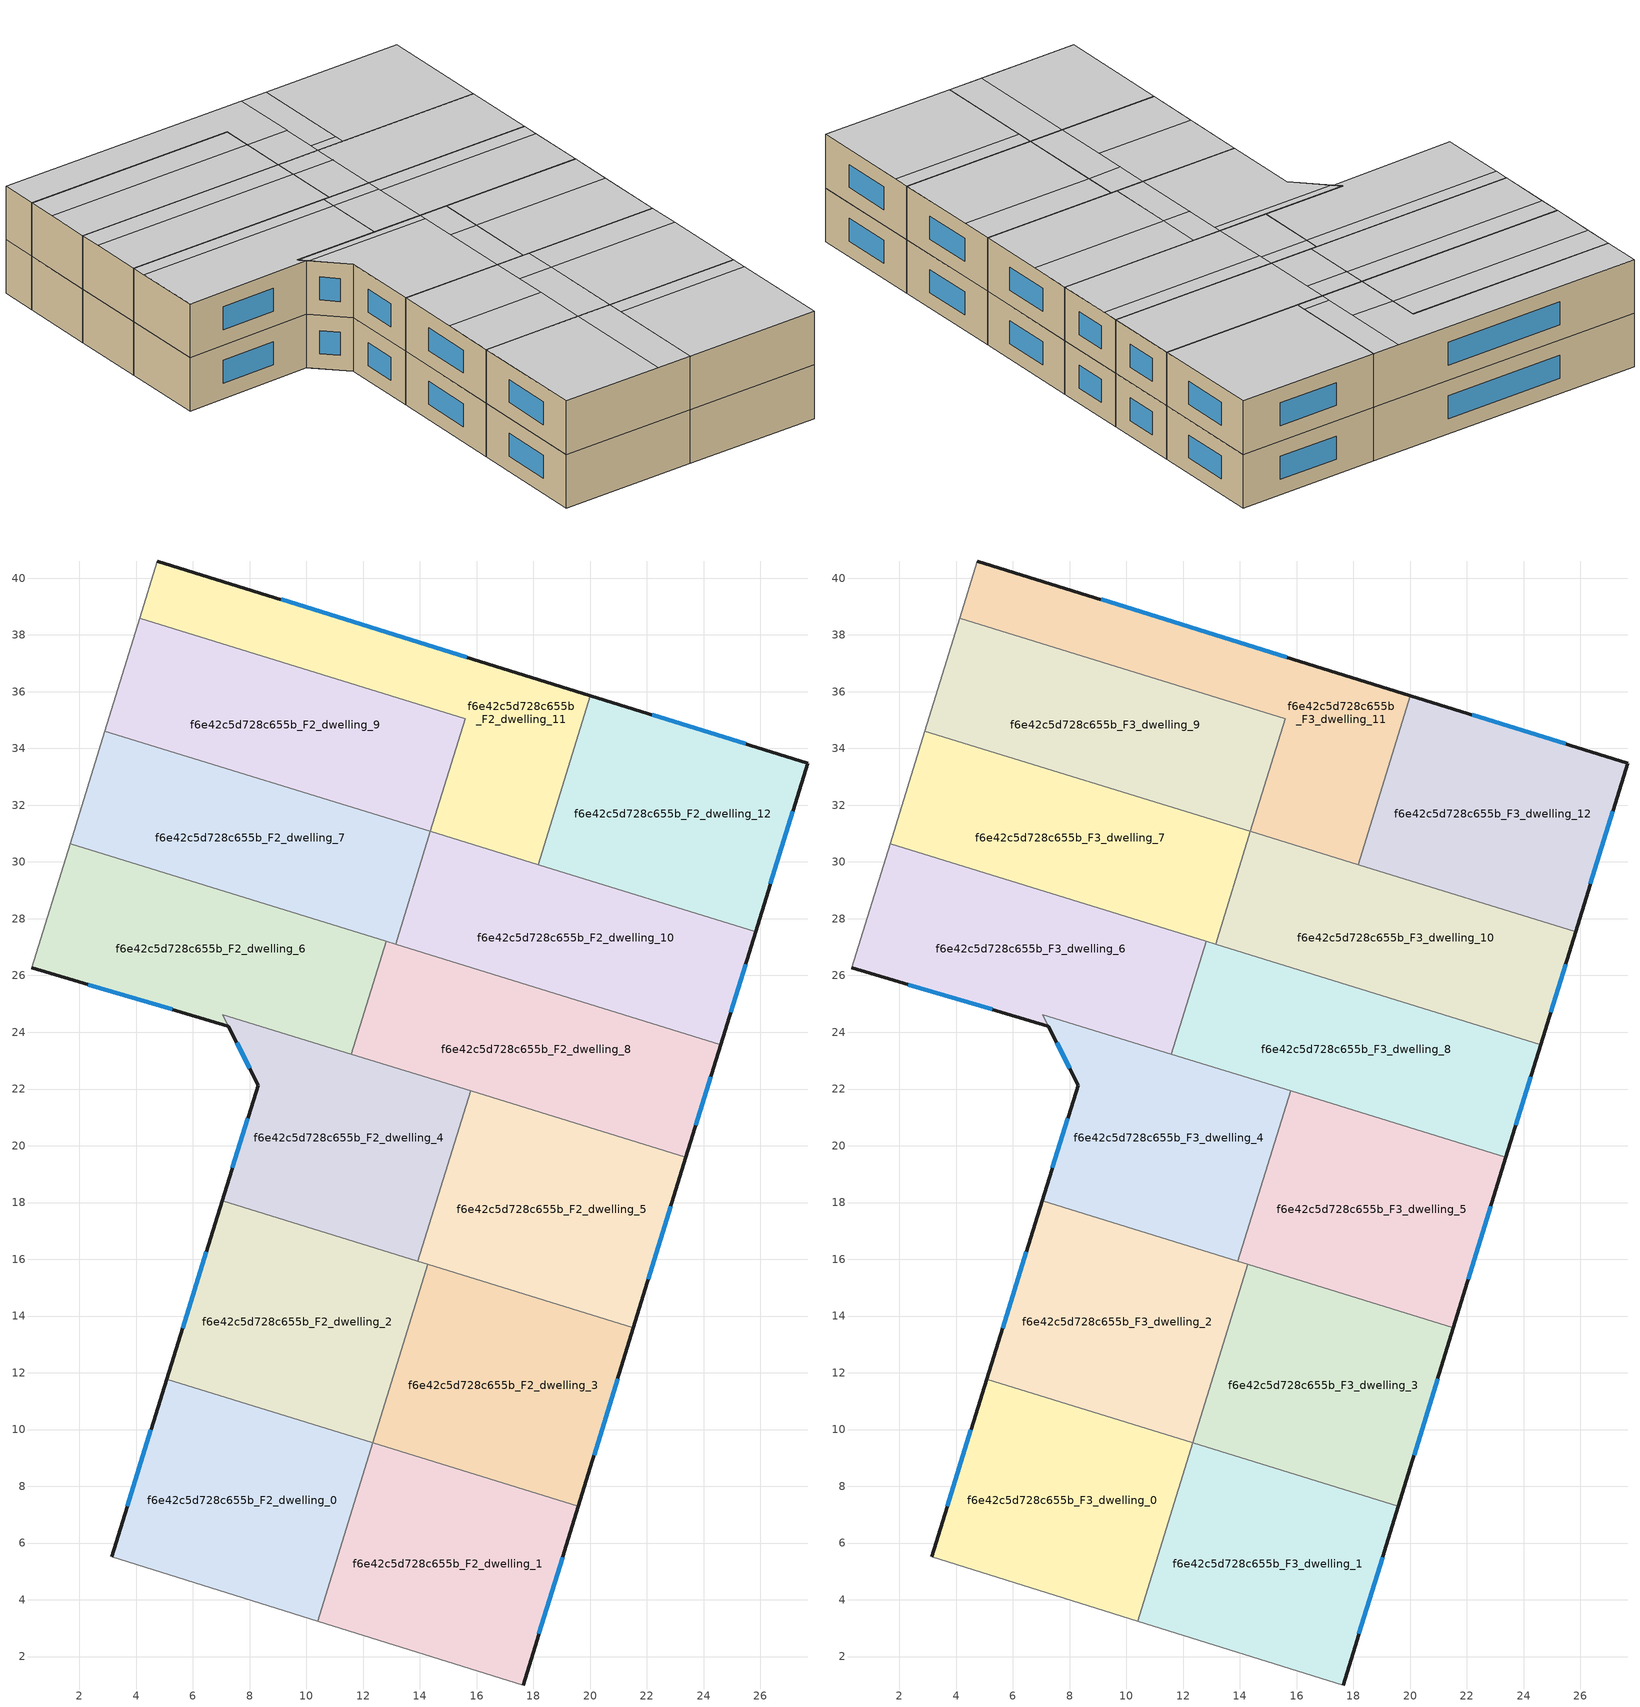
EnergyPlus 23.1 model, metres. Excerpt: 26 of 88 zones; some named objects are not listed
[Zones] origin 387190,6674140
f6e42c5d728c655b_F2_dwelling_0
 floor to f6e42c5d728c655b_F1_dwelling_0 (EU_floor_Construction): 12.34,9.53 10.4,3.25 3.14,5.51 5.08,11.77 z6
 wall outside (EU_wall_Construction): 5.08,11.77 3.14,5.51 z6:9
 wall adiabatic (EU_wall_Construction): 3.14,5.51 10.4,3.25 z6:9
 wall to f6e42c5d728c655b_F2_dwelling_1 (EU_wall_Construction): 10.4,3.25 12.34,9.53 z6:9
 wall to f6e42c5d728c655b_F2_dwelling_2 (EU_wall_Construction): 12.34,9.53 5.08,11.77 z6:9
 window (EU_Window_Construction): 4.52,9.98 3.69,7.3 z6.86:8.14
f6e42c5d728c655b_F2_dwelling_1
 floor to f6e42c5d728c655b_F1_dwelling_1 (EU_floor_Construction): 19.59,7.3 17.64,1 10.4,3.25 12.34,9.53 z6
 wall outside (EU_wall_Construction): 17.64,1 19.59,7.3 z6:9
 wall adiabatic (EU_wall_Construction): 10.4,3.25 17.64,1 z6:9
 wall to f6e42c5d728c655b_F2_dwelling_3 (EU_wall_Construction): 19.59,7.3 12.34,9.53 z6:9
 window (EU_Window_Construction): 18.2,2.8 19.03,5.5 z6.86:8.14
f6e42c5d728c655b_F2_dwelling_10
 floor to f6e42c5d728c655b_F1_dwelling_10 (EU_floor_Construction): 25.83,27.54 24.6,23.56 13.14,27.1 14.37,31.08 z6
 wall outside (EU_wall_Construction): 24.6,23.56 25.83,27.54 z6:9
 wall to f6e42c5d728c655b_F2_dwelling_7 (EU_wall_Construction): 14.37,31.08 13.14,27.1 z6:9
 wall to f6e42c5d728c655b_F2_dwelling_8 (EU_wall_Construction): 13.14,27.1 24.6,23.56 z6:9
 wall to f6e42c5d728c655b_F2_dwelling_12 (EU_wall_Construction): 25.83,27.54 18.17,29.91 z6:9
 wall to f6e42c5d728c655b_F2_dwelling_11 (EU_wall_Construction): 18.17,29.91 14.37,31.08 z6:9
 window (EU_Window_Construction): 24.96,24.7 25.48,26.4 z6.86:8.14
f6e42c5d728c655b_F2_dwelling_11
 floor to f6e42c5d728c655b_F1_dwelling_11 (EU_floor_Construction): 20.01,35.86 18.17,29.91 14.37,31.08 15.6,35.05 4.13,38.59 4.75,40.61 z6
 wall outside (EU_wall_Construction): 20.01,35.86 4.75,40.61 z6:9
 wall to f6e42c5d728c655b_F2_dwelling_9 (EU_wall_Construction): 4.13,38.59 15.6,35.05 14.37,31.08 z6:9
 wall adiabatic (EU_wall_Construction): 4.75,40.61 4.13,38.59 z6:9
 wall to f6e42c5d728c655b_F2_dwelling_12 (EU_wall_Construction): 18.17,29.91 20.01,35.86 z6:9
 window (EU_Window_Construction): 15.65,37.22 9.11,39.25 z6.86:8.14
f6e42c5d728c655b_F2_dwelling_12
 floor to f6e42c5d728c655b_F1_dwelling_12 (EU_floor_Construction): 27.66,33.48 25.83,27.54 18.17,29.91 20.01,35.86 z6
 wall outside (EU_wall_Construction): 25.83,27.54 27.66,33.48 20.01,35.86 z6:9
 window (EU_Window_Construction): 25.48,34.16 22.19,35.18 / 26.36,29.24 27.14,31.78 z6.86:8.14
f6e42c5d728c655b_F2_dwelling_2
 floor to f6e42c5d728c655b_F1_dwelling_2 (EU_floor_Construction): 14.28,15.82 12.34,9.53 5.08,11.77 7.03,18.06 z6
 wall outside (EU_wall_Construction): 7.03,18.06 5.08,11.77 z6:9
 wall to f6e42c5d728c655b_F2_dwelling_3 (EU_wall_Construction): 12.34,9.53 14.28,15.82 z6:9
 wall to f6e42c5d728c655b_F2_dwelling_4 (EU_wall_Construction): 13.93,15.93 7.03,18.06 z6:9
 wall to f6e42c5d728c655b_F2_dwelling_5 (EU_wall_Construction): 14.28,15.82 13.93,15.93 z6:9
 window (EU_Window_Construction): 6.47,16.26 5.64,13.57 z6.86:8.14
f6e42c5d728c655b_F2_dwelling_3
 floor to f6e42c5d728c655b_F1_dwelling_3 (EU_floor_Construction): 21.53,13.58 19.59,7.3 12.34,9.53 14.28,15.82 z6
 wall outside (EU_wall_Construction): 19.59,7.3 21.53,13.58 z6:9
 wall to f6e42c5d728c655b_F2_dwelling_5 (EU_wall_Construction): 21.53,13.58 14.28,15.82 z6:9
 window (EU_Window_Construction): 20.14,9.09 20.97,11.79 z6.86:8.14
f6e42c5d728c655b_F2_dwelling_4
 floor to f6e42c5d728c655b_F1_dwelling_4 (EU_floor_Construction): 15.78,21.93 13.93,15.93 7.03,18.06 8.3,22.13 7.05,24.62 z6
 wall outside (EU_wall_Construction): 7.25,24.22 8.3,22.13 7.03,18.06 z6:9
 wall to f6e42c5d728c655b_F2_dwelling_5 (EU_wall_Construction): 13.93,15.93 15.78,21.93 z6:9
 wall to f6e42c5d728c655b_F2_dwelling_6 (EU_wall_Construction): 11.58,23.23 7.05,24.62 7.25,24.22 z6:9
 wall to f6e42c5d728c655b_F2_dwelling_8 (EU_wall_Construction): 15.78,21.93 11.58,23.23 z6:9
 window (EU_Window_Construction): 7.94,20.97 7.39,19.22 / 7.55,23.62 8,22.73 z6.86:8.14
f6e42c5d728c655b_F2_dwelling_5
 floor to f6e42c5d728c655b_F1_dwelling_5 (EU_floor_Construction): 23.38,19.59 21.53,13.58 13.93,15.93 15.78,21.93 z6
 wall outside (EU_wall_Construction): 21.53,13.58 23.38,19.59 z6:9
 wall to f6e42c5d728c655b_F2_dwelling_8 (EU_wall_Construction): 23.38,19.59 15.78,21.93 z6:9
 window (EU_Window_Construction): 22.06,15.3 22.85,17.87 z6.86:8.14
f6e42c5d728c655b_F2_dwelling_6
 floor to f6e42c5d728c655b_F1_dwelling_6 (EU_floor_Construction): 12.81,27.2 11.58,23.23 7.05,24.62 7.25,24.22 0.33,26.27 1.68,30.64 z6
 wall outside (EU_wall_Construction): 0.33,26.27 7.25,24.22 z6:9
 wall adiabatic (EU_wall_Construction): 1.68,30.64 0.33,26.27 z6:9
 wall to f6e42c5d728c655b_F2_dwelling_8 (EU_wall_Construction): 11.58,23.23 12.81,27.2 z6:9
 wall to f6e42c5d728c655b_F2_dwelling_7 (EU_wall_Construction): 12.81,27.2 1.68,30.64 z6:9
 window (EU_Window_Construction): 2.31,25.68 5.27,24.8 z6.86:8.14
f6e42c5d728c655b_F2_dwelling_7
 floor to f6e42c5d728c655b_F1_dwelling_7 (EU_floor_Construction): 14.37,31.08 13.14,27.1 1.68,30.64 2.91,34.62 z6
 wall to f6e42c5d728c655b_F2_dwelling_9 (EU_wall_Construction): 14.37,31.08 2.91,34.62 z6:9
 wall adiabatic (EU_wall_Construction): 2.91,34.62 1.68,30.64 z6:9
 wall to f6e42c5d728c655b_F2_dwelling_8 (EU_wall_Construction): 12.81,27.2 13.14,27.1 z6:9
f6e42c5d728c655b_F2_dwelling_8
 floor to f6e42c5d728c655b_F1_dwelling_8 (EU_floor_Construction): 24.6,23.56 23.38,19.59 11.58,23.23 12.81,27.2 z6
 wall outside (EU_wall_Construction): 23.38,19.59 24.6,23.56 z6:9
 window (EU_Window_Construction): 23.73,20.72 24.25,22.43 z6.86:8.14
f6e42c5d728c655b_F2_dwelling_9
 floor to f6e42c5d728c655b_F1_dwelling_9 (EU_floor_Construction): 15.6,35.05 14.37,31.08 2.91,34.62 4.13,38.59 z6
 wall adiabatic (EU_wall_Construction): 4.13,38.59 2.91,34.62 z6:9
f6e42c5d728c655b_F3_dwelling_0
 floor to f6e42c5d728c655b_F2_dwelling_0 (EU_floor_Construction): 12.34,9.53 10.4,3.25 3.14,5.51 5.08,11.77 z9
 wall outside (EU_wall_Construction): 5.08,11.77 3.14,5.51 z9:12
 wall adiabatic (EU_wall_Construction): 3.14,5.51 10.4,3.25 z9:12
 wall to f6e42c5d728c655b_F3_dwelling_1 (EU_wall_Construction): 10.4,3.25 12.34,9.53 z9:12
 wall to f6e42c5d728c655b_F3_dwelling_2 (EU_wall_Construction): 12.34,9.53 5.08,11.77 z9:12
 window (EU_Window_Construction): 4.52,9.98 3.69,7.3 z9.86:11.14
 ceiling to f6e42c5d728c655b_F4_dwelling_6 (EU_floor_Construction): 8.53,3.83 10.46,10.11 5.08,11.77 3.14,5.51 z12
 ceiling adiabatic (EU_roof_Construction): 10.4,3.25 12.34,9.53 10.46,10.11 8.53,3.83 z12
f6e42c5d728c655b_F3_dwelling_1
 floor to f6e42c5d728c655b_F2_dwelling_1 (EU_floor_Construction): 19.59,7.3 17.64,1 10.4,3.25 12.34,9.53 z9
 wall outside (EU_wall_Construction): 17.64,1 19.59,7.3 z9:12
 wall adiabatic (EU_wall_Construction): 10.4,3.25 17.64,1 z9:12
 wall to f6e42c5d728c655b_F3_dwelling_3 (EU_wall_Construction): 19.59,7.3 12.34,9.53 z9:12
 window (EU_Window_Construction): 18.2,2.8 19.03,5.5 z9.86:11.14
 ceiling to f6e42c5d728c655b_F4_dwelling_0 (EU_floor_Construction): 17.64,1 19.32,6.42 12.07,8.66 10.4,3.25 z12
 ceiling to f6e42c5d728c655b_F4_dwelling_1 (EU_floor_Construction): 19.32,6.42 19.59,7.3 12.34,9.53 12.07,8.66 z12
f6e42c5d728c655b_F3_dwelling_10
 floor to f6e42c5d728c655b_F2_dwelling_10 (EU_floor_Construction): 25.83,27.54 24.6,23.56 13.14,27.1 14.37,31.08 z9
 wall outside (EU_wall_Construction): 24.6,23.56 25.83,27.54 z9:12
 wall to f6e42c5d728c655b_F3_dwelling_7 (EU_wall_Construction): 14.37,31.08 13.14,27.1 z9:12
 wall to f6e42c5d728c655b_F3_dwelling_8 (EU_wall_Construction): 13.14,27.1 24.6,23.56 z9:12
 wall to f6e42c5d728c655b_F3_dwelling_12 (EU_wall_Construction): 25.83,27.54 18.17,29.91 z9:12
 wall to f6e42c5d728c655b_F3_dwelling_11 (EU_wall_Construction): 18.17,29.91 14.37,31.08 z9:12
 window (EU_Window_Construction): 24.96,24.7 25.48,26.4 z9.86:11.14
 ceiling to f6e42c5d728c655b_F4_dwelling_4 (EU_floor_Construction): 24.6,23.56 25.83,27.54 16.71,30.36 15.48,26.38 z12
 ceiling to f6e42c5d728c655b_F4_dwelling_10 (EU_floor_Construction): 16.35,29.18 16.71,30.36 14.37,31.08 14.01,29.9 z12
 ceiling to f6e42c5d728c655b_F4_dwelling_9 (EU_floor_Construction): 15.48,26.38 16.35,29.18 14.01,29.9 13.14,27.1 z12
f6e42c5d728c655b_F3_dwelling_11
 floor to f6e42c5d728c655b_F2_dwelling_11 (EU_floor_Construction): 20.01,35.86 18.17,29.91 14.37,31.08 15.6,35.05 4.13,38.59 4.75,40.61 z9
 wall outside (EU_wall_Construction): 20.01,35.86 4.75,40.61 z9:12
 wall to f6e42c5d728c655b_F3_dwelling_9 (EU_wall_Construction): 4.13,38.59 15.6,35.05 14.37,31.08 z9:12
 wall adiabatic (EU_wall_Construction): 4.75,40.61 4.13,38.59 z9:12
 wall to f6e42c5d728c655b_F3_dwelling_12 (EU_wall_Construction): 18.17,29.91 20.01,35.86 z9:12
 window (EU_Window_Construction): 15.65,37.22 9.11,39.25 z9.86:11.14
 ceiling to f6e42c5d728c655b_F4_dwelling_11 (EU_floor_Construction): 17.45,32.75 18.55,36.32 4.75,40.61 4.13,38.59 15.6,35.05 15.11,33.48 z12
 ceiling to f6e42c5d728c655b_F4_dwelling_4 (EU_floor_Construction): 18.17,29.91 18.33,30.44 16.88,30.89 16.71,30.36 z12
 ceiling to f6e42c5d728c655b_F4_dwelling_5 (EU_floor_Construction): 18.33,30.44 20,35.86 18.55,36.32 16.88,30.89 z12
 ceiling to f6e42c5d728c655b_F4_dwelling_10 (EU_floor_Construction): 16.71,30.36 17.45,32.75 15.11,33.48 14.37,31.08 z12
f6e42c5d728c655b_F3_dwelling_12
 floor to f6e42c5d728c655b_F2_dwelling_12 (EU_floor_Construction): 27.66,33.48 25.83,27.54 18.17,29.91 20.01,35.86 z9
 wall outside (EU_wall_Construction): 25.83,27.54 27.66,33.48 20.01,35.86 z9:12
 window (EU_Window_Construction): 25.48,34.16 22.19,35.18 / 26.36,29.24 27.14,31.78 z9.86:11.14
 ceiling adiabatic (EU_roof_Construction): 25.83,27.54 27.66,33.48 20.01,35.86 18.17,29.91 z12
f6e42c5d728c655b_F3_dwelling_2
 floor to f6e42c5d728c655b_F2_dwelling_2 (EU_floor_Construction): 14.28,15.82 12.34,9.53 5.08,11.77 7.03,18.06 z9
 wall outside (EU_wall_Construction): 7.03,18.06 5.08,11.77 z9:12
 wall to f6e42c5d728c655b_F3_dwelling_3 (EU_wall_Construction): 12.34,9.53 14.28,15.82 z9:12
 wall to f6e42c5d728c655b_F3_dwelling_4 (EU_wall_Construction): 13.93,15.93 7.03,18.06 z9:12
 wall to f6e42c5d728c655b_F3_dwelling_5 (EU_wall_Construction): 14.28,15.82 13.93,15.93 z9:12
 window (EU_Window_Construction): 6.47,16.26 5.64,13.57 z9.86:11.14
 ceiling to f6e42c5d728c655b_F4_dwelling_7 (EU_floor_Construction): 11.36,13.01 12.4,16.4 7.03,18.06 5.98,14.67 z12
 ceiling to f6e42c5d728c655b_F4_dwelling_6 (EU_floor_Construction): 10.46,10.11 11.36,13.01 5.98,14.67 5.08,11.77 z12
 ceiling adiabatic (EU_roof_Construction): 12.34,9.53 13.74,14.07 11.86,14.65 10.46,10.11 z12
 ceiling to f6e42c5d728c655b_F4_dwelling_2 (EU_floor_Construction): 13.74,14.07 14.28,15.82 12.4,16.4 11.86,14.65 z12
f6e42c5d728c655b_F3_dwelling_3
 floor to f6e42c5d728c655b_F2_dwelling_3 (EU_floor_Construction): 21.53,13.58 19.59,7.3 12.34,9.53 14.28,15.82 z9
 wall outside (EU_wall_Construction): 19.59,7.3 21.53,13.58 z9:12
 wall to f6e42c5d728c655b_F3_dwelling_5 (EU_wall_Construction): 21.53,13.58 14.28,15.82 z9:12
 window (EU_Window_Construction): 20.14,9.09 20.97,11.79 z9.86:11.14
 ceiling to f6e42c5d728c655b_F4_dwelling_1 (EU_floor_Construction): 19.59,7.3 20.99,11.84 13.74,14.07 12.34,9.53 z12
 ceiling to f6e42c5d728c655b_F4_dwelling_2 (EU_floor_Construction): 20.99,11.84 21.53,13.59 14.28,15.82 13.74,14.07 z12
f6e42c5d728c655b_F3_dwelling_4
 floor to f6e42c5d728c655b_F2_dwelling_4 (EU_floor_Construction): 15.78,21.93 13.93,15.93 7.03,18.06 8.3,22.13 7.05,24.62 z9
 wall outside (EU_wall_Construction): 7.25,24.22 8.3,22.13 7.03,18.06 z9:12
 wall to f6e42c5d728c655b_F3_dwelling_5 (EU_wall_Construction): 13.93,15.93 15.78,21.93 z9:12
 wall to f6e42c5d728c655b_F3_dwelling_6 (EU_wall_Construction): 11.58,23.23 7.05,24.62 7.25,24.22 z9:12
 wall to f6e42c5d728c655b_F3_dwelling_8 (EU_wall_Construction): 15.78,21.93 11.58,23.23 z9:12
 window (EU_Window_Construction): 7.94,20.97 7.39,19.22 / 7.55,23.62 8,22.73 z9.86:11.14
 ceiling to f6e42c5d728c655b_F4_dwelling_7 (EU_floor_Construction): 12.4,16.4 14.13,22 7.31,24.1 8.3,22.13 7.03,18.06 z12
 ceiling to f6e42c5d728c655b_F4_dwelling_3 (EU_floor_Construction): 15.06,19.59 15.78,21.93 14.26,22.4 13.53,20.06 z12
 ceiling to f6e42c5d728c655b_F4_dwelling_8 (EU_floor_Construction): 14.13,22 14.26,22.4 7.05,24.62 7.31,24.1 z12
 ceiling adiabatic (EU_roof_Construction): 13.93,15.93 15.06,19.59 13.53,20.06 12.4,16.4 7.03,18.06 z12
f6e42c5d728c655b_F3_dwelling_5
 floor to f6e42c5d728c655b_F2_dwelling_5 (EU_floor_Construction): 23.38,19.59 21.53,13.58 13.93,15.93 15.78,21.93 z9
 wall outside (EU_wall_Construction): 21.53,13.58 23.38,19.59 z9:12
 wall to f6e42c5d728c655b_F3_dwelling_8 (EU_wall_Construction): 23.38,19.59 15.78,21.93 z9:12
 window (EU_Window_Construction): 22.06,15.3 22.85,17.87 z9.86:11.14
 ceiling to f6e42c5d728c655b_F4_dwelling_2 (EU_floor_Construction): 21.53,13.59 22.66,17.25 15.06,19.59 13.93,15.93 z12
 ceiling to f6e42c5d728c655b_F4_dwelling_3 (EU_floor_Construction): 22.66,17.25 23.38,19.59 15.78,21.93 15.06,19.59 z12
f6e42c5d728c655b_F3_dwelling_6
 floor to f6e42c5d728c655b_F2_dwelling_6 (EU_floor_Construction): 12.81,27.2 11.58,23.23 7.05,24.62 7.25,24.22 0.33,26.27 1.68,30.64 z9
 wall outside (EU_wall_Construction): 0.33,26.27 7.25,24.22 z9:12
 wall adiabatic (EU_wall_Construction): 1.68,30.64 0.33,26.27 z9:12
 wall to f6e42c5d728c655b_F3_dwelling_8 (EU_wall_Construction): 11.58,23.23 12.81,27.2 z9:12
 wall to f6e42c5d728c655b_F3_dwelling_7 (EU_wall_Construction): 12.81,27.2 1.68,30.64 z9:12
 window (EU_Window_Construction): 2.31,25.68 5.27,24.8 z9.86:11.14
 ceiling to f6e42c5d728c655b_F4_dwelling_9 (EU_floor_Construction): 12.57,26.42 12.81,27.2 1.68,30.64 1.44,29.86 z12
 ceiling to f6e42c5d728c655b_F4_dwelling_8 (EU_floor_Construction): 11.58,23.23 12.57,26.42 1.44,29.86 0.33,26.27 7.25,24.22 7.05,24.62 z12
f6e42c5d728c655b_F3_dwelling_7
 floor to f6e42c5d728c655b_F2_dwelling_7 (EU_floor_Construction): 14.37,31.08 13.14,27.1 1.68,30.64 2.91,34.62 z9
 wall to f6e42c5d728c655b_F3_dwelling_9 (EU_wall_Construction): 14.37,31.08 2.91,34.62 z9:12
 wall adiabatic (EU_wall_Construction): 2.91,34.62 1.68,30.64 z9:12
 wall to f6e42c5d728c655b_F3_dwelling_8 (EU_wall_Construction): 12.81,27.2 13.14,27.1 z9:12
 ceiling to f6e42c5d728c655b_F4_dwelling_9 (EU_floor_Construction): 13.14,27.1 14.01,29.9 2.54,33.44 1.68,30.64 z12
 ceiling to f6e42c5d728c655b_F4_dwelling_10 (EU_floor_Construction): 14.01,29.9 14.37,31.08 2.91,34.62 2.54,33.44 z12
f6e42c5d728c655b_F3_dwelling_8
 floor to f6e42c5d728c655b_F2_dwelling_8 (EU_floor_Construction): 24.6,23.56 23.38,19.59 11.58,23.23 12.81,27.2 z9
 wall outside (EU_wall_Construction): 23.38,19.59 24.6,23.56 z9:12
 window (EU_Window_Construction): 23.73,20.72 24.25,22.43 z9.86:11.14
 ceiling to f6e42c5d728c655b_F4_dwelling_3 (EU_floor_Construction): 23.38,19.59 24.33,22.66 15.21,25.48 14.26,22.4 z12
 ceiling to f6e42c5d728c655b_F4_dwelling_4 (EU_floor_Construction): 24.33,22.66 24.6,23.56 15.48,26.38 15.21,25.48 z12
 ceiling to f6e42c5d728c655b_F4_dwelling_8 (EU_floor_Construction): 14.26,22.4 15.24,25.6 12.57,26.42 11.58,23.23 z12
 ceiling to f6e42c5d728c655b_F4_dwelling_9 (EU_floor_Construction): 15.24,25.6 15.48,26.38 12.81,27.2 12.57,26.42 z12
f6e42c5d728c655b_F3_dwelling_9
 floor to f6e42c5d728c655b_F2_dwelling_9 (EU_floor_Construction): 15.6,35.05 14.37,31.08 2.91,34.62 4.13,38.59 z9
 wall adiabatic (EU_wall_Construction): 4.13,38.59 2.91,34.62 z9:12
 ceiling to f6e42c5d728c655b_F4_dwelling_10 (EU_floor_Construction): 14.37,31.08 15.11,33.48 3.65,37.01 2.91,34.62 z12
 ceiling to f6e42c5d728c655b_F4_dwelling_11 (EU_floor_Construction): 15.11,33.48 15.6,35.05 4.13,38.59 3.65,37.01 z12
[Building]
EU S2 Campaign: North Axis=0; Terrain=City; Solar Distribution=FullExterior
[Site:Location]
Helsinki-Vantaa.AP: Latitude=60.317; Longitude=24.963; Time Zone=2; Elevation=54.6
[SizingPeriod:WeatherFileDays]
AnnualSizingPeriod: Begin Month=1; Begin Day of Month=1; End Month=12; End Day of Month=31; Day of Week for Start Day=Monday; Use Weather File Daylight Saving Period=No; Use Weather File Rain and Snow Indicators=No
[MATERIAL]
EU_InternalMass_Material: Roughness=MediumRough; Thickness=0.1; Conductivity=1; Density=1800; Specific Heat=900; Thermal Absorptance=0.9; Solar Absorptance=0.7; Visible Absorptance=0.7
[MATERIAL:NOMASS] Roughness=MediumRough; Thermal Absorptance=0.9; Solar Absorptance=0.7; Visible Absorptance=0.7
Name | Thermal Resistance
EU_wall_NoMass | 1.10183
EU_roof_NoMass; EU_floor_NoMass | 1.70606
[WINDOWMATERIAL:SIMPLEGLAZINGSYSTEM]
EU_Window_SimpleGlazing: UFactor=3.11035; Solar Heat Gain Coefficient=0.8; Visible Transmittance=0.8
[CONSTRUCTION]
EU_wall_Construction: EU_wall_NoMass
EU_roof_Construction: EU_roof_NoMass
EU_floor_Construction: EU_floor_NoMass
EU_Window_Construction: EU_Window_SimpleGlazing
EU_InternalMass_Construction: EU_InternalMass_Material
[ZONE] Type=1; Multiplier=1; Ceiling Height=autocalculate; Floor Area=autocalculate; Part of Total Floor Area=Yes
Name | Volume
f6e42c5d728c655b_F2_dwelling_0; f6e42c5d728c655b_F3_dwelling_0; f6e42c5d728c655b_F2_dwelling_9; f6e42c5d728c655b_F3_dwelling_9 | 149.762
f6e42c5d728c655b_F2_dwelling_1; f6e42c5d728c655b_F3_dwelling_1; f6e42c5d728c655b_F2_dwelling_5; f6e42c5d728c655b_F3_dwelling_5 | 149.769
f6e42c5d728c655b_F2_dwelling_10; f6e42c5d728c655b_F3_dwelling_10 | 149.785
f6e42c5d728c655b_F2_dwelling_11; f6e42c5d728c655b_F3_dwelling_11; f6e42c5d728c655b_F2_dwelling_2; f6e42c5d728c655b_F3_dwelling_2 | 149.78
f6e42c5d728c655b_F2_dwelling_12; f6e42c5d728c655b_F3_dwelling_12 | 149.767
f6e42c5d728c655b_F2_dwelling_3; f6e42c5d728c655b_F3_dwelling_3 | 149.783
f6e42c5d728c655b_F2_dwelling_4; f6e42c5d728c655b_F3_dwelling_4 | 141.836
f6e42c5d728c655b_F2_dwelling_6; f6e42c5d728c655b_F3_dwelling_6 | 153.322
f6e42c5d728c655b_F2_dwelling_7; f6e42c5d728c655b_F3_dwelling_7 | 149.782
f6e42c5d728c655b_F2_dwelling_8; f6e42c5d728c655b_F3_dwelling_8 | 154.114
[INTERNALMASS] Construction=EU_InternalMass_Construction
Name | Zone or ZoneList | Surface Area
f6e42c5d728c655b_F2_dwelling_0_EU_InternalMass | f6e42c5d728c655b_F2_dwelling_0 | 49.919
f6e42c5d728c655b_F2_dwelling_1_EU_InternalMass | f6e42c5d728c655b_F2_dwelling_1 | 49.921
f6e42c5d728c655b_F2_dwelling_2_EU_InternalMass | f6e42c5d728c655b_F2_dwelling_2 | 49.9257
f6e42c5d728c655b_F2_dwelling_3_EU_InternalMass | f6e42c5d728c655b_F2_dwelling_3 | 49.9256
f6e42c5d728c655b_F2_dwelling_4_EU_InternalMass | f6e42c5d728c655b_F2_dwelling_4 | 47.2847
f6e42c5d728c655b_F2_dwelling_5_EU_InternalMass | f6e42c5d728c655b_F2_dwelling_5 | 49.9211
f6e42c5d728c655b_F2_dwelling_6_EU_InternalMass | f6e42c5d728c655b_F2_dwelling_6 | 51.1054
f6e42c5d728c655b_F2_dwelling_7_EU_InternalMass | f6e42c5d728c655b_F2_dwelling_7 | 49.9261
f6e42c5d728c655b_F2_dwelling_8_EU_InternalMass | f6e42c5d728c655b_F2_dwelling_8 | 51.3722
f6e42c5d728c655b_F2_dwelling_9_EU_InternalMass | f6e42c5d728c655b_F2_dwelling_9 | 49.9198
f6e42c5d728c655b_F2_dwelling_10_EU_InternalMass | f6e42c5d728c655b_F2_dwelling_10 | 49.9269
f6e42c5d728c655b_F2_dwelling_11_EU_InternalMass | f6e42c5d728c655b_F2_dwelling_11 | 49.9264
f6e42c5d728c655b_F2_dwelling_12_EU_InternalMass | f6e42c5d728c655b_F2_dwelling_12 | 49.9222
f6e42c5d728c655b_F3_dwelling_0_EU_InternalMass | f6e42c5d728c655b_F3_dwelling_0 | 49.919
f6e42c5d728c655b_F3_dwelling_1_EU_InternalMass | f6e42c5d728c655b_F3_dwelling_1 | 49.921
f6e42c5d728c655b_F3_dwelling_2_EU_InternalMass | f6e42c5d728c655b_F3_dwelling_2 | 49.9257
f6e42c5d728c655b_F3_dwelling_3_EU_InternalMass | f6e42c5d728c655b_F3_dwelling_3 | 49.9256
f6e42c5d728c655b_F3_dwelling_4_EU_InternalMass | f6e42c5d728c655b_F3_dwelling_4 | 47.2847
f6e42c5d728c655b_F3_dwelling_5_EU_InternalMass | f6e42c5d728c655b_F3_dwelling_5 | 49.9211
f6e42c5d728c655b_F3_dwelling_6_EU_InternalMass | f6e42c5d728c655b_F3_dwelling_6 | 51.1054
f6e42c5d728c655b_F3_dwelling_7_EU_InternalMass | f6e42c5d728c655b_F3_dwelling_7 | 49.9261
f6e42c5d728c655b_F3_dwelling_8_EU_InternalMass | f6e42c5d728c655b_F3_dwelling_8 | 51.3722
f6e42c5d728c655b_F3_dwelling_9_EU_InternalMass | f6e42c5d728c655b_F3_dwelling_9 | 49.9198
f6e42c5d728c655b_F3_dwelling_10_EU_InternalMass | f6e42c5d728c655b_F3_dwelling_10 | 49.9269
f6e42c5d728c655b_F3_dwelling_11_EU_InternalMass | f6e42c5d728c655b_F3_dwelling_11 | 49.9264
f6e42c5d728c655b_F3_dwelling_12_EU_InternalMass | f6e42c5d728c655b_F3_dwelling_12 | 49.9222
[OTHEREQUIPMENT] Fuel Type=Electricity; Design Level Calculation Method=Watts/Area; Power per Zone Floor Area=1; Fraction Latent=0; Fraction Radiant=0; Fraction Lost=0; Carbon Dioxide Generation Rate=0; EndUse Subcategory=EU_Step8_InternalGains
Name | Zone or ZoneList or Space or SpaceList | Schedule
EU_Step8_InternalGain_f6e42c5d728c655b_F2_dwelling_0_f000 | f6e42c5d728c655b_F2_dwelling_0 | EU_Step8_GainSchedule_f6e42c5d728c655b_F2_dwelling_0_f000
EU_Step8_InternalGain_f6e42c5d728c655b_F2_dwelling_1_f000 | f6e42c5d728c655b_F2_dwelling_1 | EU_Step8_GainSchedule_f6e42c5d728c655b_F2_dwelling_1_f000
EU_Step8_InternalGain_f6e42c5d728c655b_F2_dwelling_2_f000 | f6e42c5d728c655b_F2_dwelling_2 | EU_Step8_GainSchedule_f6e42c5d728c655b_F2_dwelling_2_f000
EU_Step8_InternalGain_f6e42c5d728c655b_F2_dwelling_3_f000 | f6e42c5d728c655b_F2_dwelling_3 | EU_Step8_GainSchedule_f6e42c5d728c655b_F2_dwelling_3_f000
EU_Step8_InternalGain_f6e42c5d728c655b_F2_dwelling_4_f000 | f6e42c5d728c655b_F2_dwelling_4 | EU_Step8_GainSchedule_f6e42c5d728c655b_F2_dwelling_4_f000
EU_Step8_InternalGain_f6e42c5d728c655b_F2_dwelling_5_f000 | f6e42c5d728c655b_F2_dwelling_5 | EU_Step8_GainSchedule_f6e42c5d728c655b_F2_dwelling_5_f000
EU_Step8_InternalGain_f6e42c5d728c655b_F2_dwelling_6_f000 | f6e42c5d728c655b_F2_dwelling_6 | EU_Step8_GainSchedule_f6e42c5d728c655b_F2_dwelling_6_f000
EU_Step8_InternalGain_f6e42c5d728c655b_F2_dwelling_7_f000 | f6e42c5d728c655b_F2_dwelling_7 | EU_Step8_GainSchedule_f6e42c5d728c655b_F2_dwelling_7_f000
EU_Step8_InternalGain_f6e42c5d728c655b_F2_dwelling_8_f000 | f6e42c5d728c655b_F2_dwelling_8 | EU_Step8_GainSchedule_f6e42c5d728c655b_F2_dwelling_8_f000
EU_Step8_InternalGain_f6e42c5d728c655b_F2_dwelling_9_f000 | f6e42c5d728c655b_F2_dwelling_9 | EU_Step8_GainSchedule_f6e42c5d728c655b_F2_dwelling_9_f000
EU_Step8_InternalGain_f6e42c5d728c655b_F2_dwelling_10_f000 | f6e42c5d728c655b_F2_dwelling_10 | EU_Step8_GainSchedule_f6e42c5d728c655b_F2_dwelling_10_f000
EU_Step8_InternalGain_f6e42c5d728c655b_F2_dwelling_11_f000 | f6e42c5d728c655b_F2_dwelling_11 | EU_Step8_GainSchedule_f6e42c5d728c655b_F2_dwelling_11_f000
EU_Step8_InternalGain_f6e42c5d728c655b_F2_dwelling_12_f000 | f6e42c5d728c655b_F2_dwelling_12 | EU_Step8_GainSchedule_f6e42c5d728c655b_F2_dwelling_12_f000
EU_Step8_InternalGain_f6e42c5d728c655b_F3_dwelling_0_f000 | f6e42c5d728c655b_F3_dwelling_0 | EU_Step8_GainSchedule_f6e42c5d728c655b_F3_dwelling_0_f000
EU_Step8_InternalGain_f6e42c5d728c655b_F3_dwelling_1_f000 | f6e42c5d728c655b_F3_dwelling_1 | EU_Step8_GainSchedule_f6e42c5d728c655b_F3_dwelling_1_f000
EU_Step8_InternalGain_f6e42c5d728c655b_F3_dwelling_2_f000 | f6e42c5d728c655b_F3_dwelling_2 | EU_Step8_GainSchedule_f6e42c5d728c655b_F3_dwelling_2_f000
EU_Step8_InternalGain_f6e42c5d728c655b_F3_dwelling_3_f000 | f6e42c5d728c655b_F3_dwelling_3 | EU_Step8_GainSchedule_f6e42c5d728c655b_F3_dwelling_3_f000
EU_Step8_InternalGain_f6e42c5d728c655b_F3_dwelling_4_f000 | f6e42c5d728c655b_F3_dwelling_4 | EU_Step8_GainSchedule_f6e42c5d728c655b_F3_dwelling_4_f000
EU_Step8_InternalGain_f6e42c5d728c655b_F3_dwelling_5_f000 | f6e42c5d728c655b_F3_dwelling_5 | EU_Step8_GainSchedule_f6e42c5d728c655b_F3_dwelling_5_f000
EU_Step8_InternalGain_f6e42c5d728c655b_F3_dwelling_6_f000 | f6e42c5d728c655b_F3_dwelling_6 | EU_Step8_GainSchedule_f6e42c5d728c655b_F3_dwelling_6_f000
EU_Step8_InternalGain_f6e42c5d728c655b_F3_dwelling_7_f000 | f6e42c5d728c655b_F3_dwelling_7 | EU_Step8_GainSchedule_f6e42c5d728c655b_F3_dwelling_7_f000
EU_Step8_InternalGain_f6e42c5d728c655b_F3_dwelling_8_f000 | f6e42c5d728c655b_F3_dwelling_8 | EU_Step8_GainSchedule_f6e42c5d728c655b_F3_dwelling_8_f000
EU_Step8_InternalGain_f6e42c5d728c655b_F3_dwelling_9_f000 | f6e42c5d728c655b_F3_dwelling_9 | EU_Step8_GainSchedule_f6e42c5d728c655b_F3_dwelling_9_f000
EU_Step8_InternalGain_f6e42c5d728c655b_F3_dwelling_10_f000 | f6e42c5d728c655b_F3_dwelling_10 | EU_Step8_GainSchedule_f6e42c5d728c655b_F3_dwelling_10_f000
EU_Step8_InternalGain_f6e42c5d728c655b_F3_dwelling_11_f000 | f6e42c5d728c655b_F3_dwelling_11 | EU_Step8_GainSchedule_f6e42c5d728c655b_F3_dwelling_11_f000
EU_Step8_InternalGain_f6e42c5d728c655b_F3_dwelling_12_f000 | f6e42c5d728c655b_F3_dwelling_12 | EU_Step8_GainSchedule_f6e42c5d728c655b_F3_dwelling_12_f000
[ZONEVENTILATION:DESIGNFLOWRATE] Schedule=EU_AlwaysOn; Design Flow Rate Calculation Method=AirChanges/Hour; Air Changes per Hour=0.756316; Ventilation Type=Natural; Fan Pressure Rise=0; Fan Total Efficiency=1; Constant Term Coefficient=1; Temperature Term Coefficient=0; Velocity Term Coefficient=0; Velocity Squared Term Coefficient=0; Minimum Indoor Temperature=-100; Maximum Indoor Temperature=100; Delta Temperature=-100; Minimum Outdoor Temperature=-100; Maximum Outdoor Temperature=100; Maximum Wind Speed=40
Name | Zone or ZoneList or Space or SpaceList
EU_ConstantAir_f6e42c5d728c655b_F2_dwelling_0 | f6e42c5d728c655b_F2_dwelling_0
EU_ConstantAir_f6e42c5d728c655b_F2_dwelling_1 | f6e42c5d728c655b_F2_dwelling_1
EU_ConstantAir_f6e42c5d728c655b_F2_dwelling_2 | f6e42c5d728c655b_F2_dwelling_2
EU_ConstantAir_f6e42c5d728c655b_F2_dwelling_3 | f6e42c5d728c655b_F2_dwelling_3
EU_ConstantAir_f6e42c5d728c655b_F2_dwelling_4 | f6e42c5d728c655b_F2_dwelling_4
EU_ConstantAir_f6e42c5d728c655b_F2_dwelling_5 | f6e42c5d728c655b_F2_dwelling_5
EU_ConstantAir_f6e42c5d728c655b_F2_dwelling_6 | f6e42c5d728c655b_F2_dwelling_6
EU_ConstantAir_f6e42c5d728c655b_F2_dwelling_7 | f6e42c5d728c655b_F2_dwelling_7
EU_ConstantAir_f6e42c5d728c655b_F2_dwelling_8 | f6e42c5d728c655b_F2_dwelling_8
EU_ConstantAir_f6e42c5d728c655b_F2_dwelling_9 | f6e42c5d728c655b_F2_dwelling_9
EU_ConstantAir_f6e42c5d728c655b_F2_dwelling_10 | f6e42c5d728c655b_F2_dwelling_10
EU_ConstantAir_f6e42c5d728c655b_F2_dwelling_11 | f6e42c5d728c655b_F2_dwelling_11
EU_ConstantAir_f6e42c5d728c655b_F2_dwelling_12 | f6e42c5d728c655b_F2_dwelling_12
EU_ConstantAir_f6e42c5d728c655b_F3_dwelling_0 | f6e42c5d728c655b_F3_dwelling_0
EU_ConstantAir_f6e42c5d728c655b_F3_dwelling_1 | f6e42c5d728c655b_F3_dwelling_1
EU_ConstantAir_f6e42c5d728c655b_F3_dwelling_2 | f6e42c5d728c655b_F3_dwelling_2
EU_ConstantAir_f6e42c5d728c655b_F3_dwelling_3 | f6e42c5d728c655b_F3_dwelling_3
EU_ConstantAir_f6e42c5d728c655b_F3_dwelling_4 | f6e42c5d728c655b_F3_dwelling_4
EU_ConstantAir_f6e42c5d728c655b_F3_dwelling_5 | f6e42c5d728c655b_F3_dwelling_5
EU_ConstantAir_f6e42c5d728c655b_F3_dwelling_6 | f6e42c5d728c655b_F3_dwelling_6
EU_ConstantAir_f6e42c5d728c655b_F3_dwelling_7 | f6e42c5d728c655b_F3_dwelling_7
EU_ConstantAir_f6e42c5d728c655b_F3_dwelling_8 | f6e42c5d728c655b_F3_dwelling_8
EU_ConstantAir_f6e42c5d728c655b_F3_dwelling_9 | f6e42c5d728c655b_F3_dwelling_9
EU_ConstantAir_f6e42c5d728c655b_F3_dwelling_10 | f6e42c5d728c655b_F3_dwelling_10
EU_ConstantAir_f6e42c5d728c655b_F3_dwelling_11 | f6e42c5d728c655b_F3_dwelling_11
EU_ConstantAir_f6e42c5d728c655b_F3_dwelling_12 | f6e42c5d728c655b_F3_dwelling_12
[HVACTEMPLATE:ZONE:IDEALLOADSAIRSYSTEM] System Availability Schedule=EU_AlwaysOn; Maximum Heating Supply Air Temperature=50; Minimum Cooling Supply Air Temperature=13; Maximum Heating Supply Air Humidity Ratio=0.0156; Minimum Cooling Supply Air Humidity Ratio=0.0077; Heating Limit=NoLimit; Cooling Limit=NoLimit; Heating Availability Schedule=EU_AlwaysOn; Cooling Availability Schedule=EU_CoolingOff; Dehumidification Control Type=ConstantSensibleHeatRatio; Cooling Sensible Heat Ratio=0.7; Dehumidification Setpoint=60; Humidification Control Type=None; Humidification Setpoint=30; Outdoor Air Method=None; Outdoor Air Flow Rate per Person=0.00944; Outdoor Air Flow Rate per Zone Floor Area=0; Outdoor Air Flow Rate per Zone=0; Demand Controlled Ventilation Type=None; Outdoor Air Economizer Type=NoEconomizer; Heat Recovery Type=None; Sensible Heat Recovery Effectiveness=0.7; Latent Heat Recovery Effectiveness=0.65
Name | Template Thermostat
f6e42c5d728c655b_F2_dwelling_0 | EU_HeatOnly_f6e42c5d728c655b_F2_dwelling_0
f6e42c5d728c655b_F2_dwelling_1 | EU_HeatOnly_f6e42c5d728c655b_F2_dwelling_1
f6e42c5d728c655b_F2_dwelling_2 | EU_HeatOnly_f6e42c5d728c655b_F2_dwelling_2
f6e42c5d728c655b_F2_dwelling_3 | EU_HeatOnly_f6e42c5d728c655b_F2_dwelling_3
f6e42c5d728c655b_F2_dwelling_4 | EU_HeatOnly_f6e42c5d728c655b_F2_dwelling_4
f6e42c5d728c655b_F2_dwelling_5 | EU_HeatOnly_f6e42c5d728c655b_F2_dwelling_5
f6e42c5d728c655b_F2_dwelling_6 | EU_HeatOnly_f6e42c5d728c655b_F2_dwelling_6
f6e42c5d728c655b_F2_dwelling_7 | EU_HeatOnly_f6e42c5d728c655b_F2_dwelling_7
f6e42c5d728c655b_F2_dwelling_8 | EU_HeatOnly_f6e42c5d728c655b_F2_dwelling_8
f6e42c5d728c655b_F2_dwelling_9 | EU_HeatOnly_f6e42c5d728c655b_F2_dwelling_9
f6e42c5d728c655b_F2_dwelling_10 | EU_HeatOnly_f6e42c5d728c655b_F2_dwelling_10
f6e42c5d728c655b_F2_dwelling_11 | EU_HeatOnly_f6e42c5d728c655b_F2_dwelling_11
f6e42c5d728c655b_F2_dwelling_12 | EU_HeatOnly_f6e42c5d728c655b_F2_dwelling_12
f6e42c5d728c655b_F3_dwelling_0 | EU_HeatOnly_f6e42c5d728c655b_F3_dwelling_0
f6e42c5d728c655b_F3_dwelling_1 | EU_HeatOnly_f6e42c5d728c655b_F3_dwelling_1
f6e42c5d728c655b_F3_dwelling_2 | EU_HeatOnly_f6e42c5d728c655b_F3_dwelling_2
f6e42c5d728c655b_F3_dwelling_3 | EU_HeatOnly_f6e42c5d728c655b_F3_dwelling_3
f6e42c5d728c655b_F3_dwelling_4 | EU_HeatOnly_f6e42c5d728c655b_F3_dwelling_4
f6e42c5d728c655b_F3_dwelling_5 | EU_HeatOnly_f6e42c5d728c655b_F3_dwelling_5
f6e42c5d728c655b_F3_dwelling_6 | EU_HeatOnly_f6e42c5d728c655b_F3_dwelling_6
f6e42c5d728c655b_F3_dwelling_7 | EU_HeatOnly_f6e42c5d728c655b_F3_dwelling_7
f6e42c5d728c655b_F3_dwelling_8 | EU_HeatOnly_f6e42c5d728c655b_F3_dwelling_8
f6e42c5d728c655b_F3_dwelling_9 | EU_HeatOnly_f6e42c5d728c655b_F3_dwelling_9
f6e42c5d728c655b_F3_dwelling_10 | EU_HeatOnly_f6e42c5d728c655b_F3_dwelling_10
f6e42c5d728c655b_F3_dwelling_11 | EU_HeatOnly_f6e42c5d728c655b_F3_dwelling_11
f6e42c5d728c655b_F3_dwelling_12 | EU_HeatOnly_f6e42c5d728c655b_F3_dwelling_12
[SIZING:ZONE] Zone Cooling Design Supply Air Temperature Input Method=SupplyAirTemperature; Zone Cooling Design Supply Air Temperature=13; Zone Heating Design Supply Air Temperature Input Method=SupplyAirTemperature; Zone Heating Design Supply Air Temperature=50; Zone Cooling Design Supply Air Humidity Ratio=0.008; Zone Heating Design Supply Air Humidity Ratio=0.008; Cooling Design Air Flow Method=DesignDay; Cooling Design Air Flow Rate=0; Cooling Minimum Air Flow per Zone Floor Area=0.000762; Cooling Minimum Air Flow=0; Cooling Minimum Air Flow Fraction=0.2; Heating Design Air Flow Method=DesignDay; Heating Design Air Flow Rate=0; Heating Maximum Air Flow per Zone Floor Area=0.002032; Heating Maximum Air Flow=0.141576; Heating Maximum Air Flow Fraction=0.3; Account for Dedicated Outdoor Air System=No; Dedicated Outdoor Air System Control Strategy=NeutralSupplyAir; Dedicated Outdoor Air Low Setpoint Temperature for Design=autosize; Dedicated Outdoor Air High Setpoint Temperature for Design=autosize; Zone Load Sizing Method=Sensible Load Only No Latent Load; Zone Latent Cooling Design Supply Air Humidity Ratio Input Method=HumidityRatioDifference; Zone Cooling Design Supply Air Humidity Ratio Difference=0.005; Zone Latent Heating Design Supply Air Humidity Ratio Input Method=HumidityRatioDifference; Zone Humidification Design Supply Air Humidity Ratio Difference=0.005
f6e42c5d728c655b_F2_dwelling_0; f6e42c5d728c655b_F2_dwelling_1; f6e42c5d728c655b_F2_dwelling_2; f6e42c5d728c655b_F2_dwelling_3; f6e42c5d728c655b_F2_dwelling_4; f6e42c5d728c655b_F2_dwelling_5; f6e42c5d728c655b_F2_dwelling_6; f6e42c5d728c655b_F2_dwelling_7; f6e42c5d728c655b_F2_dwelling_8; f6e42c5d728c655b_F2_dwelling_9; f6e42c5d728c655b_F2_dwelling_10; f6e42c5d728c655b_F2_dwelling_11; f6e42c5d728c655b_F2_dwelling_12; f6e42c5d728c655b_F3_dwelling_0; f6e42c5d728c655b_F3_dwelling_1; f6e42c5d728c655b_F3_dwelling_2; f6e42c5d728c655b_F3_dwelling_3; f6e42c5d728c655b_F3_dwelling_4; f6e42c5d728c655b_F3_dwelling_5; f6e42c5d728c655b_F3_dwelling_6; f6e42c5d728c655b_F3_dwelling_7; f6e42c5d728c655b_F3_dwelling_8; f6e42c5d728c655b_F3_dwelling_9; f6e42c5d728c655b_F3_dwelling_10; f6e42c5d728c655b_F3_dwelling_11; f6e42c5d728c655b_F3_dwelling_12
[SCHEDULE:CONSTANT]
Name | Hourly Value
EU_AlwaysOn | 1
EU_CoolingOff | 0
[SCHEDULE:FILE] Column Number=1; Rows to Skip at Top=0; Number of Hours of Data=8760; Column Separator=Comma; Interpolate to Timestep=No; Minutes per Item=60; Adjust Schedule for Daylight Savings=Yes
Name | File
EU_Step8_GainSchedule_f6e42c5d728c655b_F2_dwelling_0_f000 | ../../schedules/f6e42c5d728c655b/f6e42c5d728c655b_F2_dwelling_0_f000_gain.csv
EU_Step8_GainSchedule_f6e42c5d728c655b_F2_dwelling_1_f000 | ../../schedules/f6e42c5d728c655b/f6e42c5d728c655b_F2_dwelling_1_f000_gain.csv
EU_Step8_GainSchedule_f6e42c5d728c655b_F2_dwelling_2_f000 | ../../schedules/f6e42c5d728c655b/f6e42c5d728c655b_F2_dwelling_2_f000_gain.csv
EU_Step8_GainSchedule_f6e42c5d728c655b_F2_dwelling_3_f000 | ../../schedules/f6e42c5d728c655b/f6e42c5d728c655b_F2_dwelling_3_f000_gain.csv
EU_Step8_GainSchedule_f6e42c5d728c655b_F2_dwelling_4_f000 | ../../schedules/f6e42c5d728c655b/f6e42c5d728c655b_F2_dwelling_4_f000_gain.csv
EU_Step8_GainSchedule_f6e42c5d728c655b_F2_dwelling_5_f000 | ../../schedules/f6e42c5d728c655b/f6e42c5d728c655b_F2_dwelling_5_f000_gain.csv
EU_Step8_GainSchedule_f6e42c5d728c655b_F2_dwelling_6_f000 | ../../schedules/f6e42c5d728c655b/f6e42c5d728c655b_F2_dwelling_6_f000_gain.csv
EU_Step8_GainSchedule_f6e42c5d728c655b_F2_dwelling_7_f000 | ../../schedules/f6e42c5d728c655b/f6e42c5d728c655b_F2_dwelling_7_f000_gain.csv
EU_Step8_GainSchedule_f6e42c5d728c655b_F2_dwelling_8_f000 | ../../schedules/f6e42c5d728c655b/f6e42c5d728c655b_F2_dwelling_8_f000_gain.csv
EU_Step8_GainSchedule_f6e42c5d728c655b_F2_dwelling_9_f000 | ../../schedules/f6e42c5d728c655b/f6e42c5d728c655b_F2_dwelling_9_f000_gain.csv
EU_Step8_GainSchedule_f6e42c5d728c655b_F2_dwelling_10_f000 | ../../schedules/f6e42c5d728c655b/f6e42c5d728c655b_F2_dwelling_10_f000_gain.csv
EU_Step8_GainSchedule_f6e42c5d728c655b_F2_dwelling_11_f000 | ../../schedules/f6e42c5d728c655b/f6e42c5d728c655b_F2_dwelling_11_f000_gain.csv
EU_Step8_GainSchedule_f6e42c5d728c655b_F2_dwelling_12_f000 | ../../schedules/f6e42c5d728c655b/f6e42c5d728c655b_F2_dwelling_12_f000_gain.csv
EU_Step8_GainSchedule_f6e42c5d728c655b_F3_dwelling_0_f000 | ../../schedules/f6e42c5d728c655b/f6e42c5d728c655b_F3_dwelling_0_f000_gain.csv
EU_Step8_GainSchedule_f6e42c5d728c655b_F3_dwelling_1_f000 | ../../schedules/f6e42c5d728c655b/f6e42c5d728c655b_F3_dwelling_1_f000_gain.csv
EU_Step8_GainSchedule_f6e42c5d728c655b_F3_dwelling_2_f000 | ../../schedules/f6e42c5d728c655b/f6e42c5d728c655b_F3_dwelling_2_f000_gain.csv
EU_Step8_GainSchedule_f6e42c5d728c655b_F3_dwelling_3_f000 | ../../schedules/f6e42c5d728c655b/f6e42c5d728c655b_F3_dwelling_3_f000_gain.csv
EU_Step8_GainSchedule_f6e42c5d728c655b_F3_dwelling_4_f000 | ../../schedules/f6e42c5d728c655b/f6e42c5d728c655b_F3_dwelling_4_f000_gain.csv
EU_Step8_GainSchedule_f6e42c5d728c655b_F3_dwelling_5_f000 | ../../schedules/f6e42c5d728c655b/f6e42c5d728c655b_F3_dwelling_5_f000_gain.csv
EU_Step8_GainSchedule_f6e42c5d728c655b_F3_dwelling_6_f000 | ../../schedules/f6e42c5d728c655b/f6e42c5d728c655b_F3_dwelling_6_f000_gain.csv
EU_Step8_GainSchedule_f6e42c5d728c655b_F3_dwelling_7_f000 | ../../schedules/f6e42c5d728c655b/f6e42c5d728c655b_F3_dwelling_7_f000_gain.csv
EU_Step8_GainSchedule_f6e42c5d728c655b_F3_dwelling_8_f000 | ../../schedules/f6e42c5d728c655b/f6e42c5d728c655b_F3_dwelling_8_f000_gain.csv
EU_Step8_GainSchedule_f6e42c5d728c655b_F3_dwelling_9_f000 | ../../schedules/f6e42c5d728c655b/f6e42c5d728c655b_F3_dwelling_9_f000_gain.csv
EU_Step8_GainSchedule_f6e42c5d728c655b_F3_dwelling_10_f000 | ../../schedules/f6e42c5d728c655b/f6e42c5d728c655b_F3_dwelling_10_f000_gain.csv
EU_Step8_GainSchedule_f6e42c5d728c655b_F3_dwelling_11_f000 | ../../schedules/f6e42c5d728c655b/f6e42c5d728c655b_F3_dwelling_11_f000_gain.csv
EU_Step8_GainSchedule_f6e42c5d728c655b_F3_dwelling_12_f000 | ../../schedules/f6e42c5d728c655b/f6e42c5d728c655b_F3_dwelling_12_f000_gain.csv
